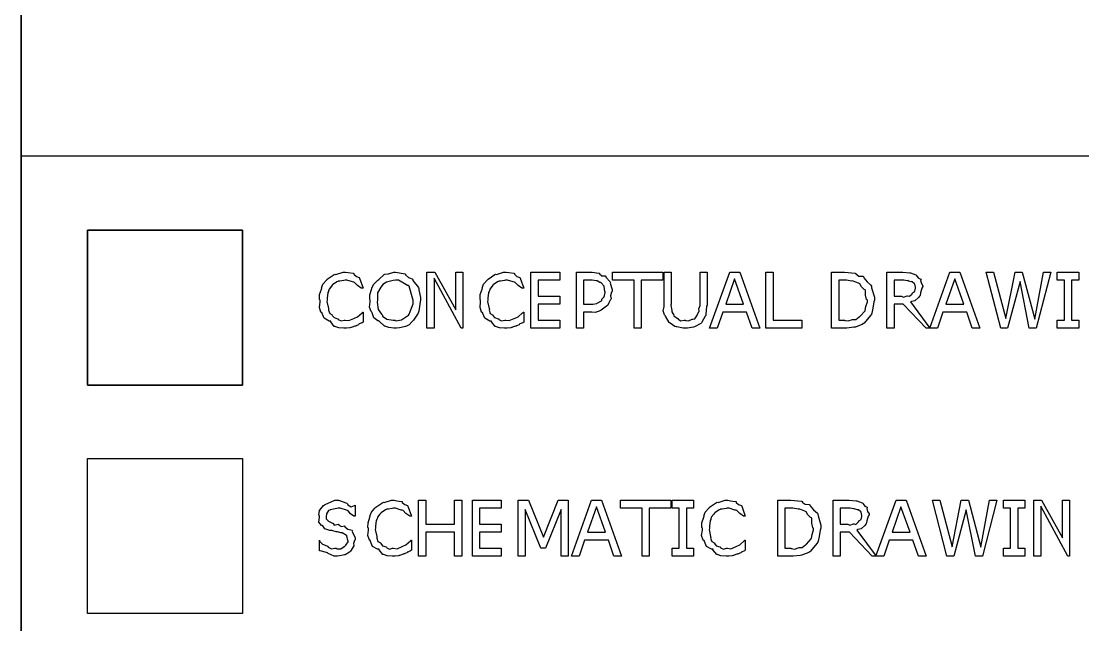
# Model space of a CAD drawing. Extents: x 0 to 23.4, y 0 to 16.5.
# Drawn here: x 19.016 to 20.355, y 3.861 to 4.622 of the extents above; entities that cross this region are included whole.
import ezdxf

# ---------------------------------------------------------------- set-up
doc = ezdxf.new("R2010")
doc.units = 0
doc.layers.get('0').update_dxf_attribs({"linetype": 'CONTINUOUS'})

msp = doc.modelspace()

# ---------------------------------------------------------------- linework, layer by layer
at = {"color": 0}
for points in [[(19.0161, 0.45627), (19.0161, 16.0978)], [(19.0161, 16.0978), (19.0161, 0.45627)], [(19.0161, 16.0978), (19.0161, 0.45627)], [(19.0161, 4.45242), (22.9271, 4.45242)], [(19.0996, 4.35846), (19.2951, 4.35846)], [(19.0996, 4.16292), (19.0996, 4.35846)], [(19.2951, 4.35846), (19.2951, 4.16292)], [(19.2951, 4.16292), (19.0996, 4.16292)], [(19.0996, 4.07047), (19.2951, 4.07047)], [(19.0996, 3.87489), (19.0996, 4.07047)], [(19.2951, 4.07047), (19.2951, 3.87489)], [(19.2951, 3.87489), (19.0996, 3.87489)]]:
    msp.add_lwpolyline(points, dxfattribs=at)
for points in [[(19.0996, 4.16292), (19.2951, 4.16292), (19.2951, 4.35846), (19.0996, 4.35846), (19.0996, 4.16292)], [(19.4474, 4.24235), (19.4463, 4.24169), (19.4426, 4.24013), (19.4419, 4.2399), (19.4419, 4.23975), (19.4415, 4.23921), (19.4385, 4.23779), (19.4381, 4.23757), (19.4368, 4.23731), (19.4335, 4.23622), (19.4324, 4.23574), (19.4319, 4.23562), (19.4308, 4.23546), (19.4265, 4.23497), (19.4251, 4.23497), (19.4231, 4.23497), (19.4167, 4.23546), (19.4132, 4.2366), (19.4122, 4.23693), (19.4111, 4.23714), (19.4065, 4.24289), (19.4065, 4.24365), (19.4044, 4.24365), (19.3983, 4.24735), (19.3958, 4.25342), (19.3954, 4.2545), (19.3942, 4.25515), (19.3922, 4.26107), (19.3931, 4.2679), (19.3931, 4.27013), (19.3924, 4.27094), (19.3924, 4.27718), (19.3949, 4.28401), (19.3953, 4.2851), (19.3949, 4.28543), (19.3967, 4.29025), (19.4013, 4.29563), (19.4019, 4.29639), (19.4022, 4.29665), (19.411, 4.30274), (19.4119, 4.30311), (19.4129, 4.30246), (19.4221, 4.3055), (19.4251, 4.3055), (19.4251, 4.3055), (19.4286, 4.30496), (19.4347, 4.3041), (19.4356, 4.30376), (19.4356, 4.30279), (19.4389, 4.29997), (19.4426, 4.29883), (19.4429, 4.29812), (19.4474, 4.28532), (19.4467, 4.28532), (19.4451, 4.28549), (19.4403, 4.28874), (19.4367, 4.29254), (19.4358, 4.29292), (19.434, 4.29313), (19.4269, 4.29531), (19.4246, 4.29531), (19.4229, 4.29497), (19.4182, 4.29432), (19.416, 4.29406), (19.4154, 4.29378), (19.4144, 4.29329), (19.409, 4.28961), (19.4085, 4.28901), (19.4074, 4.28782), (19.4044, 4.28396), (19.4039, 4.2819), (19.4037, 4.28119), (19.4029, 4.28006), (19.4022, 4.27263), (19.4022, 4.27013), (19.4018, 4.26844), (19.4036, 4.25965), (19.4039, 4.25885), (19.4037, 4.25754), (19.4053, 4.25331), (19.4082, 4.25174), (19.4088, 4.25125), (19.4085, 4.25087), (19.4107, 4.24815), (19.4151, 4.24675), (19.4158, 4.24647), (19.4161, 4.24567), (19.4196, 4.24393), (19.4235, 4.24496), (19.4247, 4.24496), (19.4247, 4.2449), (19.4292, 4.24436), (19.4356, 4.24713), (19.4365, 4.24756), (19.4365, 4.24756), (19.4404, 4.24918), (19.4461, 4.25435), (19.4469, 4.25515), (19.4474, 4.25515), (19.4474, 4.24235)], [(19.51, 4.29639), (19.5103, 4.29514), (19.5172, 4.28624), (19.5176, 4.2851), (19.5179, 4.28331), (19.5199, 4.27344), (19.5199, 4.27013), (19.5196, 4.26818), (19.5178, 4.25629), (19.5174, 4.25515), (19.5169, 4.25358), (19.511, 4.24507), (19.51, 4.24431), (19.509, 4.24289), (19.5054, 4.23899), (19.5021, 4.23757), (19.5011, 4.23714), (19.4993, 4.23665), (19.4935, 4.23525), (19.4894, 4.23497), (19.4881, 4.23497), (19.486, 4.23497), (19.4797, 4.23557), (19.4761, 4.23699), (19.4751, 4.23736), (19.4742, 4.23757), (19.4676, 4.24354), (19.4672, 4.24431), (19.4658, 4.24431), (19.4611, 4.24804), (19.4589, 4.25407), (19.4586, 4.25515), (19.4574, 4.25569), (19.4556, 4.26139), (19.4564, 4.26796), (19.4564, 4.27013), (19.4557, 4.27089), (19.4558, 4.27701), (19.4582, 4.28381), (19.4586, 4.28489), (19.4583, 4.28515), (19.4604, 4.2901), (19.4662, 4.29563), (19.4672, 4.29639), (19.4672, 4.29639), (19.4739, 4.30274), (19.4749, 4.30311), (19.4749, 4.30311), (19.4794, 4.30333), (19.486, 4.3055), (19.4881, 4.3055), (19.4882, 4.30544), (19.4933, 4.30479), (19.5001, 4.30354), (19.5011, 4.30311), (19.5011, 4.30203), (19.5047, 4.29867), (19.5094, 4.29715), (19.51, 4.29639)], [(19.5732, 4.23497), (19.5711, 4.23497), (19.5369, 4.29812), (19.5369, 4.23497), (19.5279, 4.23497), (19.5279, 4.3055), (19.5379, 4.3055), (19.5642, 4.25797), (19.5642, 4.3055), (19.5732, 4.3055), (19.5732, 4.23497)], [(19.65, 4.24235), (19.6489, 4.24169), (19.6453, 4.24013), (19.6446, 4.2399), (19.6446, 4.23975), (19.6442, 4.23921), (19.6411, 4.23779), (19.6407, 4.23757), (19.6396, 4.23731), (19.6361, 4.23622), (19.635, 4.23574), (19.6346, 4.23562), (19.6336, 4.23546), (19.6293, 4.23497), (19.6279, 4.23497), (19.6257, 4.23497), (19.6193, 4.23546), (19.6158, 4.2366), (19.6149, 4.23693), (19.6139, 4.23714), (19.6092, 4.24289), (19.6092, 4.24365), (19.6071, 4.24365), (19.601, 4.24735), (19.5985, 4.25342), (19.5982, 4.2545), (19.5968, 4.25515), (19.5949, 4.26107), (19.5957, 4.2679), (19.5957, 4.27013), (19.595, 4.27094), (19.5951, 4.27718), (19.5975, 4.28401), (19.5979, 4.2851), (19.5975, 4.28543), (19.5993, 4.29025), (19.6039, 4.29563), (19.6047, 4.29639), (19.605, 4.29665), (19.6136, 4.30274), (19.6146, 4.30311), (19.6156, 4.30246), (19.6247, 4.3055), (19.6279, 4.3055), (19.6279, 4.3055), (19.6314, 4.30496), (19.6374, 4.3041), (19.6383, 4.30376), (19.6383, 4.30279), (19.6415, 4.29997), (19.6453, 4.29883), (19.6457, 4.29812), (19.65, 4.28532), (19.6493, 4.28532), (19.6478, 4.28549), (19.6431, 4.28874), (19.6394, 4.29254), (19.6385, 4.29292), (19.6368, 4.29313), (19.6296, 4.29531), (19.6272, 4.29531), (19.6257, 4.29497), (19.6208, 4.29432), (19.6188, 4.29406), (19.6181, 4.29378), (19.6171, 4.29329), (19.6117, 4.28961), (19.6111, 4.28901), (19.6101, 4.28782), (19.6071, 4.28396), (19.6067, 4.2819), (19.6064, 4.28119), (19.6057, 4.28006), (19.6049, 4.27263), (19.6049, 4.27013), (19.6044, 4.26844), (19.6063, 4.25965), (19.6067, 4.25885), (19.6064, 4.25754), (19.6079, 4.25331), (19.6108, 4.25174), (19.6114, 4.25125), (19.6111, 4.25087), (19.6133, 4.24815), (19.6179, 4.24675), (19.6186, 4.24647), (19.6188, 4.24567), (19.6222, 4.24393), (19.6261, 4.24496), (19.6275, 4.24496), (19.6275, 4.2449), (19.6318, 4.24436), (19.6382, 4.24713), (19.6392, 4.24756), (19.6392, 4.24756), (19.6432, 4.24918), (19.6487, 4.25435), (19.6496, 4.25515), (19.65, 4.25515), (19.65, 4.24235)], [(19.6954, 4.23497), (19.6592, 4.23497), (19.6592, 4.3055), (19.6954, 4.3055), (19.6954, 4.29531), (19.6682, 4.29531), (19.6682, 4.27533), (19.6954, 4.27533), (19.6954, 4.26514), (19.6682, 4.26514), (19.6682, 4.24496), (19.6954, 4.24496), (19.6954, 4.23497)], [(19.7618, 4.28119), (19.761, 4.28017), (19.7597, 4.27556), (19.7604, 4.27203), (19.7601, 4.27121), (19.7592, 4.27001), (19.7568, 4.26594), (19.7561, 4.26394), (19.7557, 4.2634), (19.7546, 4.26269), (19.7479, 4.25749), (19.7471, 4.25711), (19.7454, 4.25624), (19.7401, 4.25461), (19.736, 4.25515), (19.7347, 4.25515), (19.7256, 4.25515), (19.7256, 4.23497), (19.7165, 4.23497), (19.7165, 4.3055), (19.7354, 4.3055), (19.7364, 4.30544), (19.745, 4.30442), (19.7458, 4.30419), (19.7457, 4.30354), (19.7485, 4.30106), (19.7529, 4.30094), (19.7536, 4.30051), (19.7538, 4.29921), (19.759, 4.29351), (19.7594, 4.29269), (19.7589, 4.29178), (19.7618, 4.28386), (19.7618, 4.28119)], [(19.8254, 4.29531), (19.7983, 4.29531), (19.7983, 4.23497), (19.7892, 4.23497), (19.7892, 4.29531), (19.7621, 4.29531), (19.7621, 4.3055), (19.8254, 4.3055), (19.8254, 4.29531)], [(19.8814, 4.26406), (19.8807, 4.26275), (19.88, 4.25201), (19.8797, 4.25103), (19.8789, 4.24994), (19.8749, 4.24235), (19.8743, 4.24169), (19.8735, 4.24056), (19.8664, 4.23682), (19.8656, 4.23649), (19.8643, 4.23611), (19.8568, 4.23497), (19.8543, 4.23497), (19.8514, 4.23497), (19.8433, 4.23643), (19.8425, 4.23671), (19.8408, 4.23687), (19.8349, 4.24115), (19.8343, 4.24169), (19.8335, 4.24181), (19.8289, 4.25017), (19.8286, 4.25103), (19.8276, 4.25174), (19.8261, 4.25672), (19.8271, 4.26226), (19.8271, 4.26406), (19.8271, 4.3055), (19.8362, 4.3055), (19.8362, 4.26514), (19.8358, 4.26406), (19.8368, 4.257), (19.8369, 4.25646), (19.8367, 4.25532), (19.8394, 4.25125), (19.8397, 4.25082), (19.8396, 4.25049), (19.845, 4.24675), (19.8456, 4.24647), (19.8454, 4.24615), (19.8479, 4.24393), (19.8526, 4.24496), (19.8543, 4.24496), (19.8543, 4.24457), (19.8581, 4.24403), (19.8625, 4.24604), (19.8632, 4.24625), (19.8632, 4.2461), (19.866, 4.24675), (19.8685, 4.25032), (19.8688, 4.25082), (19.8686, 4.25092), (19.8715, 4.25613), (19.8717, 4.25667), (19.8715, 4.25667), (19.8708, 4.25939), (19.8725, 4.26357), (19.8725, 4.26492), (19.8725, 4.3055), (19.8814, 4.3055), (19.8814, 4.26406)], [(19.9479, 4.23497), (19.9381, 4.23497), (19.9311, 4.25515), (19.9013, 4.25515), (19.8943, 4.23497), (19.8844, 4.23497), (19.9099, 4.3055), (19.9225, 4.3055), (19.9479, 4.23497)], [(20.001, 4.23497), (19.9557, 4.23497), (19.9557, 4.3055), (19.9647, 4.3055), (19.9647, 4.24496), (20.001, 4.24496), (20.001, 4.23497)], [(20.0925, 4.27013), (20.0918, 4.2679), (20.0906, 4.25993), (20.0892, 4.25385), (20.0886, 4.25256), (20.0875, 4.25097), (20.0796, 4.24138), (20.0786, 4.24061), (20.0771, 4.23964), (20.0694, 4.23649), (20.0686, 4.23628), (20.0667, 4.23594), (20.0575, 4.23497), (20.0544, 4.23497), (20.0382, 4.23497), (20.0382, 4.3055), (20.0543, 4.3055), (20.0549, 4.30544), (20.0682, 4.30425), (20.0692, 4.30399), (20.0692, 4.30322), (20.0728, 4.30051), (20.0779, 4.30029), (20.0786, 4.29986), (20.079, 4.29833), (20.0833, 4.2934), (20.0881, 4.28917), (20.0888, 4.28792), (20.089, 4.28575), (20.0925, 4.27403), (20.0925, 4.27013)], [(20.1625, 4.23497), (20.1576, 4.23497), (20.1288, 4.26514), (20.1174, 4.26514), (20.1174, 4.23497), (20.1082, 4.23497), (20.1082, 4.3055), (20.1275, 4.3055), (20.1285, 4.30544), (20.1372, 4.30479), (20.1379, 4.30464), (20.1379, 4.30464), (20.1449, 4.30219), (20.1456, 4.30181), (20.1457, 4.30078), (20.1482, 4.29785), (20.151, 4.2966), (20.1514, 4.29596), (20.1508, 4.29508), (20.1517, 4.29139), (20.1535, 4.28831), (20.1535, 4.28728), (20.1525, 4.28549), (20.1508, 4.27935), (20.15, 4.27593), (20.1494, 4.27512), (20.1482, 4.27354), (20.1435, 4.26942), (20.1393, 4.26839), (20.1382, 4.26796), (20.1625, 4.23497)], [(20.2256, 4.23497), (20.2158, 4.23497), (20.2089, 4.25515), (20.1789, 4.25515), (20.1719, 4.23497), (20.1622, 4.23497), (20.1875, 4.3055), (20.2001, 4.3055), (20.2256, 4.23497)], [(20.315, 4.3055), (20.2967, 4.23497), (20.2878, 4.23497), (20.2763, 4.29357), (20.2603, 4.23497), (20.2518, 4.23497), (20.2333, 4.3055), (20.2426, 4.3055), (20.2583, 4.2469), (20.2699, 4.3055), (20.2787, 4.3055), (20.2947, 4.24625), (20.3056, 4.3055), (20.315, 4.3055)], [(20.3503, 4.23497), (20.3232, 4.23497), (20.3232, 4.24496), (20.3322, 4.24496), (20.3322, 4.29531), (20.3232, 4.29531), (20.3232, 4.3055), (20.3503, 4.3055), (20.3503, 4.29531), (20.3411, 4.29531), (20.3411, 4.24496), (20.3503, 4.24496), (20.3503, 4.23497)], [(19.5107, 4.27013), (19.51, 4.27154), (19.5056, 4.28771), (19.5046, 4.28879), (19.5035, 4.2889), (19.4919, 4.29531), (19.4881, 4.29531), (19.4853, 4.29492), (19.4769, 4.29308), (19.4724, 4.28988), (19.4714, 4.28879), (19.4696, 4.28678), (19.4657, 4.27935), (19.4656, 4.27246), (19.4656, 4.27013), (19.4651, 4.26753), (19.4665, 4.25846), (19.4706, 4.25256), (19.4717, 4.25146), (19.4717, 4.25017), (19.4775, 4.24625), (19.4854, 4.24496), (19.4881, 4.24496), (19.4887, 4.24414), (19.4958, 4.24533), (19.5036, 4.25038), (19.5046, 4.25146), (19.5054, 4.25233), (19.5107, 4.26568), (19.5107, 4.27013)], [(19.7528, 4.28097), (19.7524, 4.28131), (19.7517, 4.28728), (19.7514, 4.28771), (19.7514, 4.28771), (19.7479, 4.29221), (19.7475, 4.29249), (19.7461, 4.29258), (19.7428, 4.29454), (19.7424, 4.29465), (19.7413, 4.29443), (19.7365, 4.29531), (19.7349, 4.29531), (19.7256, 4.29531), (19.7256, 4.26514), (19.7333, 4.26514), (19.7333, 4.26514), (19.7371, 4.26514), (19.7421, 4.26606), (19.7428, 4.26622), (19.7428, 4.26622), (19.7482, 4.26932), (19.7486, 4.26969), (19.7486, 4.26969), (19.7488, 4.27143), (19.7515, 4.27447), (19.7517, 4.2749), (19.7517, 4.2749), (19.7521, 4.27621), (19.7528, 4.27979), (19.7528, 4.28097)], [(19.9275, 4.26514), (19.9161, 4.29704), (19.9049, 4.26514), (19.9275, 4.26514)], [(20.0836, 4.27013), (20.0825, 4.27083), (20.0812, 4.27636), (20.0814, 4.28228), (20.081, 4.28315), (20.0796, 4.28353), (20.0764, 4.28711), (20.074, 4.29096), (20.0732, 4.29139), (20.0724, 4.29172), (20.0658, 4.29432), (20.0651, 4.29443), (20.0637, 4.29428), (20.0572, 4.29531), (20.0551, 4.29531), (20.0474, 4.29531), (20.0474, 4.24496), (20.0551, 4.24496), (20.0551, 4.24474), (20.0593, 4.24393), (20.065, 4.24571), (20.0657, 4.24582), (20.0657, 4.24582), (20.0689, 4.24593), (20.0733, 4.24908), (20.074, 4.24951), (20.0744, 4.24994), (20.0807, 4.25667), (20.0811, 4.25754), (20.081, 4.2576), (20.0817, 4.26221), (20.0836, 4.26818), (20.0836, 4.27013)], [(20.1444, 4.2864), (20.1444, 4.2864), (20.1435, 4.29025), (20.1433, 4.29053), (20.1429, 4.29085), (20.1401, 4.29335), (20.1396, 4.29357), (20.1386, 4.29351), (20.1358, 4.29406), (20.1351, 4.29486), (20.1349, 4.29486), (20.1338, 4.2946), (20.1294, 4.29531), (20.1282, 4.29531), (20.1174, 4.29531), (20.1174, 4.27533), (20.1267, 4.27533), (20.1265, 4.27522), (20.1292, 4.27387), (20.1339, 4.27572), (20.1344, 4.27576), (20.1344, 4.27567), (20.1367, 4.27507), (20.1397, 4.27789), (20.1401, 4.27815), (20.1401, 4.27815), (20.1404, 4.27946), (20.1432, 4.28108), (20.1433, 4.28142), (20.1433, 4.28142), (20.1444, 4.28515), (20.1444, 4.2864)], [(20.2051, 4.26514), (20.1939, 4.29704), (20.1825, 4.26514), (20.2051, 4.26514)], [(19.4374, 3.96783), (19.4365, 3.9669), (19.4353, 3.96311), (19.4358, 3.96067), (19.4356, 3.96001), (19.4347, 3.95876), (19.4324, 3.95481), (19.4315, 3.95361), (19.4313, 3.95329), (19.4301, 3.95231), (19.4246, 3.94906), (19.4239, 3.94874), (19.4224, 3.9484), (19.4176, 3.94743), (19.4149, 3.94721), (19.4139, 3.94721), (19.411, 3.94721), (19.4033, 3.95068), (19.4024, 3.95133), (19.4011, 3.95171), (19.3931, 3.95404), (19.3922, 3.95372), (19.3922, 3.96739), (19.3926, 3.96739), (19.3926, 3.96615), (19.3963, 3.96224), (19.4018, 3.96024), (19.4028, 3.95979), (19.4032, 3.95871), (19.4075, 3.95628), (19.4119, 3.95719), (19.4135, 3.95719), (19.4143, 3.95643), (19.4193, 3.9566), (19.4236, 3.95936), (19.4243, 3.95979), (19.4243, 3.95979), (19.4257, 3.96121), (19.4285, 3.96522), (19.4285, 3.96653), (19.4281, 3.96685), (19.4268, 3.97293), (19.4265, 3.97325), (19.4264, 3.97314), (19.4212, 3.97651), (19.4207, 3.97672), (19.4193, 3.97672), (19.4149, 3.97792), (19.4143, 3.97803), (19.4135, 3.97792), (19.4081, 3.97944), (19.4074, 3.97954), (19.4054, 3.97954), (19.3993, 3.98161), (19.3965, 3.98529), (19.3958, 3.98606), (19.3949, 3.986), (19.3915, 3.99013), (19.3922, 3.99621), (19.3922, 3.99821), (19.3914, 3.99881), (19.3926, 4.00478), (19.3976, 4.01124), (19.3987, 4.0121), (19.3997, 4.01226), (19.4117, 4.01774), (19.4157, 4.01774), (19.4162, 4.01768), (19.4267, 4.01417), (19.4276, 4.0134), (19.4281, 4.01215), (19.4325, 4.0095), (19.4367, 4.01124), (19.4374, 4.01167), (19.4374, 3.99756), (19.4369, 3.99756), (19.4356, 3.99756), (19.4313, 4.00043), (19.4286, 4.00429), (19.4276, 4.00472), (19.4264, 4.00504), (19.4185, 4.00754), (19.4158, 4.00754), (19.4143, 4.00717), (19.4058, 4.00558), (19.4053, 4.00515), (19.4037, 4.00461), (19.4011, 4.00049), (19.4011, 3.99908), (19.4008, 3.99794), (19.401, 3.99408), (19.4025, 3.99278), (19.4028, 3.99235), (19.4028, 3.99192), (19.4089, 3.98888), (19.4097, 3.98867), (19.4096, 3.98839), (19.4111, 3.98639), (19.416, 3.98736), (19.4167, 3.98714), (19.4169, 3.98639), (19.4201, 3.98469), (19.4238, 3.9854), (19.4243, 3.98519), (19.4243, 3.98432), (19.4283, 3.98144), (19.4335, 3.97982), (19.434, 3.97911), (19.4337, 3.97814), (19.4374, 3.97043), (19.4374, 3.96783)], [(19.5085, 3.95458), (19.5074, 3.95394), (19.5038, 3.95236), (19.5031, 3.95215), (19.5031, 3.95199), (19.5026, 3.95144), (19.4994, 3.95003), (19.4989, 3.94982), (19.4978, 3.94954), (19.4946, 3.94846), (19.4935, 3.94797), (19.4931, 3.94786), (19.4921, 3.94769), (19.4878, 3.94721), (19.4864, 3.94721), (19.4842, 3.94721), (19.4778, 3.94769), (19.4743, 3.94883), (19.4733, 3.94917), (19.4722, 3.94938), (19.4676, 3.95514), (19.4676, 3.95589), (19.4656, 3.95589), (19.4594, 3.95958), (19.4569, 3.96565), (19.4567, 3.96674), (19.4553, 3.96739), (19.4533, 3.97331), (19.4542, 3.98014), (19.4542, 3.98236), (19.4535, 3.98318), (19.4536, 3.98942), (19.456, 3.99625), (19.4564, 3.99735), (19.456, 3.99767), (19.4578, 4.0025), (19.4624, 4.00786), (19.4631, 4.00863), (19.4635, 4.0089), (19.4721, 4.01497), (19.4731, 4.01535), (19.474, 4.01471), (19.4832, 4.01774), (19.4864, 4.01774), (19.4864, 4.01774), (19.4899, 4.01719), (19.4958, 4.01633), (19.4968, 4.016), (19.4968, 4.01503), (19.5, 4.01221), (19.5036, 4.01107), (19.5039, 4.01036), (19.5085, 3.99756), (19.5078, 3.99756), (19.5062, 3.99772), (19.5015, 4.00097), (19.4978, 4.00478), (19.4969, 4.00515), (19.4953, 4.00537), (19.4881, 4.00754), (19.4857, 4.00754), (19.4842, 4.00722), (19.4793, 4.00657), (19.4772, 4.00629), (19.4765, 4.00603), (19.4756, 4.00553), (19.4701, 4.00185), (19.4696, 4.00125), (19.4685, 4.00006), (19.4656, 3.99621), (19.465, 3.99414), (19.4649, 3.99343), (19.464, 3.99229), (19.4631, 3.98486), (19.4631, 3.98236), (19.4628, 3.98068), (19.4646, 3.9719), (19.4649, 3.97108), (19.4647, 3.96978), (19.4662, 3.96556), (19.4693, 3.96397), (19.4699, 3.96349), (19.4696, 3.96311), (19.4717, 3.96039), (19.4763, 3.95899), (19.4769, 3.95871), (19.4772, 3.9579), (19.4807, 3.95617), (19.4846, 3.95719), (19.4858, 3.95719), (19.4858, 3.95714), (19.4903, 3.9566), (19.4967, 3.95936), (19.4976, 3.95979), (19.4976, 3.95979), (19.5015, 3.96143), (19.5072, 3.96658), (19.5081, 3.96739), (19.5085, 3.96739), (19.5085, 3.95458)], [(19.5718, 3.94721), (19.5626, 3.94721), (19.5626, 3.97738), (19.5264, 3.97738), (19.5264, 3.94721), (19.5175, 3.94721), (19.5175, 4.01774), (19.5264, 4.01774), (19.5264, 3.98757), (19.5626, 3.98757), (19.5626, 4.01774), (19.5718, 4.01774), (19.5718, 3.94721)], [(19.6218, 3.94721), (19.5856, 3.94721), (19.5856, 4.01774), (19.6218, 4.01774), (19.6218, 4.00754), (19.5944, 4.00754), (19.5944, 3.98757), (19.6218, 3.98757), (19.6218, 3.97738), (19.5944, 3.97738), (19.5944, 3.95719), (19.6218, 3.95719), (19.6218, 3.94721)], [(19.7062, 3.94721), (19.6972, 3.94721), (19.6972, 4.00624), (19.6774, 3.95719), (19.6715, 3.95719), (19.6518, 4.00624), (19.6518, 3.94721), (19.6429, 3.94721), (19.6429, 4.01774), (19.656, 4.01774), (19.675, 3.97131), (19.6935, 4.01774), (19.7062, 4.01774), (19.7062, 3.94721)], [(19.7736, 3.94721), (19.7639, 3.94721), (19.7569, 3.96739), (19.7269, 3.96739), (19.72, 3.94721), (19.7103, 3.94721), (19.7356, 4.01774), (19.7482, 4.01774), (19.7736, 3.94721)], [(19.7532, 3.97738), (19.7417, 4.00928), (19.7307, 3.97738), (19.7532, 3.97738)], [(19.8356, 4.00754), (19.8085, 4.00754), (19.8085, 3.94721), (19.7993, 3.94721), (19.7993, 4.00754), (19.7722, 4.00754), (19.7722, 4.01774), (19.8356, 4.01774), (19.8356, 4.00754)], [(19.8643, 3.94721), (19.8372, 3.94721), (19.8372, 3.95719), (19.8461, 3.95719), (19.8461, 4.00754), (19.8372, 4.00754), (19.8372, 4.01774), (19.8643, 4.01774), (19.8643, 4.00754), (19.8553, 4.00754), (19.8553, 3.95719), (19.8643, 3.95719), (19.8643, 3.94721)], [(19.9296, 3.95458), (19.9285, 3.95394), (19.925, 3.95236), (19.9243, 3.95215), (19.9242, 3.95199), (19.9239, 3.95144), (19.9207, 3.95003), (19.9201, 3.94982), (19.919, 3.94954), (19.9157, 3.94846), (19.9146, 3.94797), (19.9142, 3.94786), (19.9132, 3.94769), (19.9089, 3.94721), (19.9075, 3.94721), (19.9053, 3.94721), (19.8989, 3.94769), (19.8954, 3.94883), (19.8944, 3.94917), (19.8935, 3.94938), (19.8888, 3.95514), (19.8889, 3.95589), (19.8868, 3.95589), (19.8806, 3.95958), (19.8782, 3.96565), (19.8778, 3.96674), (19.8765, 3.96739), (19.8744, 3.97331), (19.8754, 3.98014), (19.8754, 3.98236), (19.8746, 3.98318), (19.8747, 3.98942), (19.8772, 3.99625), (19.8775, 3.99735), (19.8772, 3.99767), (19.879, 4.0025), (19.8835, 4.00786), (19.8843, 4.00863), (19.8846, 4.0089), (19.8933, 4.01497), (19.8943, 4.01535), (19.8953, 4.01471), (19.9044, 4.01774), (19.9075, 4.01774), (19.9075, 4.01774), (19.911, 4.01719), (19.9171, 4.01633), (19.9179, 4.016), (19.9179, 4.01503), (19.9211, 4.01221), (19.9247, 4.01107), (19.9251, 4.01036), (19.9296, 3.99756), (19.929, 3.99756), (19.9275, 3.99772), (19.9226, 4.00097), (19.919, 4.00478), (19.9182, 4.00515), (19.9164, 4.00537), (19.9092, 4.00754), (19.9068, 4.00754), (19.9053, 4.00722), (19.9004, 4.00657), (19.8983, 4.00629), (19.8978, 4.00603), (19.8968, 4.00553), (19.8913, 4.00185), (19.8908, 4.00125), (19.8897, 4.00006), (19.8867, 3.99621), (19.8863, 3.99414), (19.886, 3.99343), (19.8851, 3.99229), (19.8843, 3.98486), (19.8843, 3.98236), (19.8839, 3.98068), (19.8857, 3.9719), (19.886, 3.97108), (19.8858, 3.96978), (19.8875, 3.96556), (19.8904, 3.96397), (19.891, 3.96349), (19.8908, 3.96311), (19.8929, 3.96039), (19.8975, 3.95899), (19.8982, 3.95871), (19.8983, 3.9579), (19.9019, 3.95617), (19.9057, 3.95719), (19.9071, 3.95719), (19.9071, 3.95714), (19.9115, 3.9566), (19.9179, 3.95936), (19.9188, 3.95979), (19.9188, 3.95979), (19.9226, 3.96143), (19.9283, 3.96658), (19.9292, 3.96739), (19.9296, 3.96739), (19.9296, 3.95458)], [(20.0249, 3.98236), (20.0242, 3.98014), (20.0229, 3.97217), (20.0215, 3.9661), (20.021, 3.96479), (20.02, 3.96322), (20.0119, 3.95361), (20.011, 3.95285), (20.0096, 3.95188), (20.0018, 3.94874), (20.001, 3.94851), (19.999, 3.94819), (19.9899, 3.94721), (19.9868, 3.94721), (19.9706, 3.94721), (19.9706, 4.01774), (19.9867, 4.01774), (19.9872, 4.01768), (20.0007, 4.0165), (20.0017, 4.01622), (20.0015, 4.01546), (20.0053, 4.01275), (20.0103, 4.01253), (20.011, 4.0121), (20.0114, 4.01058), (20.0157, 4.00564), (20.0206, 4.00142), (20.0211, 4.00017), (20.0214, 3.99799), (20.0249, 3.98628), (20.0249, 3.98236)], [(20.0157, 3.98236), (20.0146, 3.98307), (20.0135, 3.98861), (20.0136, 3.99451), (20.0132, 3.99539), (20.0118, 3.99576), (20.0086, 3.99935), (20.0064, 4.00319), (20.0056, 4.00364), (20.0047, 4.00396), (19.9982, 4.00657), (19.9975, 4.00667), (19.9961, 4.00651), (19.9896, 4.00754), (19.9875, 4.00754), (19.9794, 4.00754), (19.9794, 3.95719), (19.9875, 3.95719), (19.9875, 3.95697), (19.9917, 3.95617), (19.9974, 3.95796), (19.9982, 3.95806), (19.9982, 3.95806), (20.0014, 3.95817), (20.0057, 3.96132), (20.0064, 3.96175), (20.0069, 3.96218), (20.0129, 3.96892), (20.0133, 3.96978), (20.0132, 3.96983), (20.0139, 3.97444), (20.0157, 3.98042), (20.0157, 3.98236)], [(20.0947, 3.94721), (20.0897, 3.94721), (20.0611, 3.97738), (20.0494, 3.97738), (20.0494, 3.94721), (20.0406, 3.94721), (20.0406, 4.01774), (20.0599, 4.01774), (20.0608, 4.01768), (20.0696, 4.01704), (20.0703, 4.01687), (20.0703, 4.01687), (20.0772, 4.01443), (20.0779, 4.01406), (20.0781, 4.01303), (20.0806, 4.0101), (20.0832, 4.00885), (20.0835, 4.00819), (20.0831, 4.00732), (20.0838, 4.00364), (20.0857, 4.00054), (20.0857, 3.99951), (20.0847, 3.99772), (20.0831, 3.9916), (20.0822, 3.98817), (20.0815, 3.98736), (20.0804, 3.98579), (20.0757, 3.98167), (20.0714, 3.98063), (20.0703, 3.98019), (20.0947, 3.94721)], [(20.0768, 3.99864), (20.0768, 3.99864), (20.0758, 4.0025), (20.0757, 4.00276), (20.0753, 4.0031), (20.0724, 4.00558), (20.0719, 4.00581), (20.071, 4.00575), (20.0682, 4.00629), (20.0675, 4.00711), (20.0672, 4.00711), (20.0661, 4.00683), (20.0618, 4.00754), (20.0606, 4.00754), (20.0494, 4.00754), (20.0494, 3.98757), (20.059, 3.98757), (20.0589, 3.98747), (20.0615, 3.98611), (20.0663, 3.98796), (20.0668, 3.98801), (20.0668, 3.9879), (20.0689, 3.98731), (20.0721, 3.99013), (20.0724, 3.9904), (20.0724, 3.9904), (20.0728, 3.99169), (20.0756, 3.99333), (20.0757, 3.99365), (20.0757, 3.99365), (20.0768, 3.9974), (20.0768, 3.99864)], [(20.1578, 3.94721), (20.1481, 3.94721), (20.1411, 3.96739), (20.1111, 3.96739), (20.1042, 3.94721), (20.0944, 3.94721), (20.1199, 4.01774), (20.1325, 4.01774), (20.1578, 3.94721)], [(20.1374, 3.97738), (20.126, 4.00928), (20.1149, 3.97738), (20.1374, 3.97738)], [(20.2469, 4.01774), (20.2287, 3.94721), (20.22, 3.94721), (20.2083, 4.00581), (20.1925, 3.94721), (20.184, 3.94721), (20.1656, 4.01774), (20.1749, 4.01774), (20.1906, 3.95915), (20.2021, 4.01774), (20.211, 4.01774), (20.2269, 3.9585), (20.2376, 4.01774), (20.2469, 4.01774)], [(20.2824, 3.94721), (20.2553, 3.94721), (20.2553, 3.95719), (20.2642, 3.95719), (20.2642, 4.00754), (20.2553, 4.00754), (20.2553, 4.01774), (20.2824, 4.01774), (20.2824, 4.00754), (20.2733, 4.00754), (20.2733, 3.95719), (20.2824, 3.95719), (20.2824, 3.94721)], [(20.3386, 3.94721), (20.3365, 3.94721), (20.3024, 4.01036), (20.3024, 3.94721), (20.2935, 3.94721), (20.2935, 4.01774), (20.3033, 4.01774), (20.3296, 3.97021), (20.3296, 4.01774), (20.3386, 4.01774), (20.3386, 3.94721)]]:
    msp.add_lwpolyline(points, close=True, dxfattribs=at)

doc.saveas('drawing.dxf')
